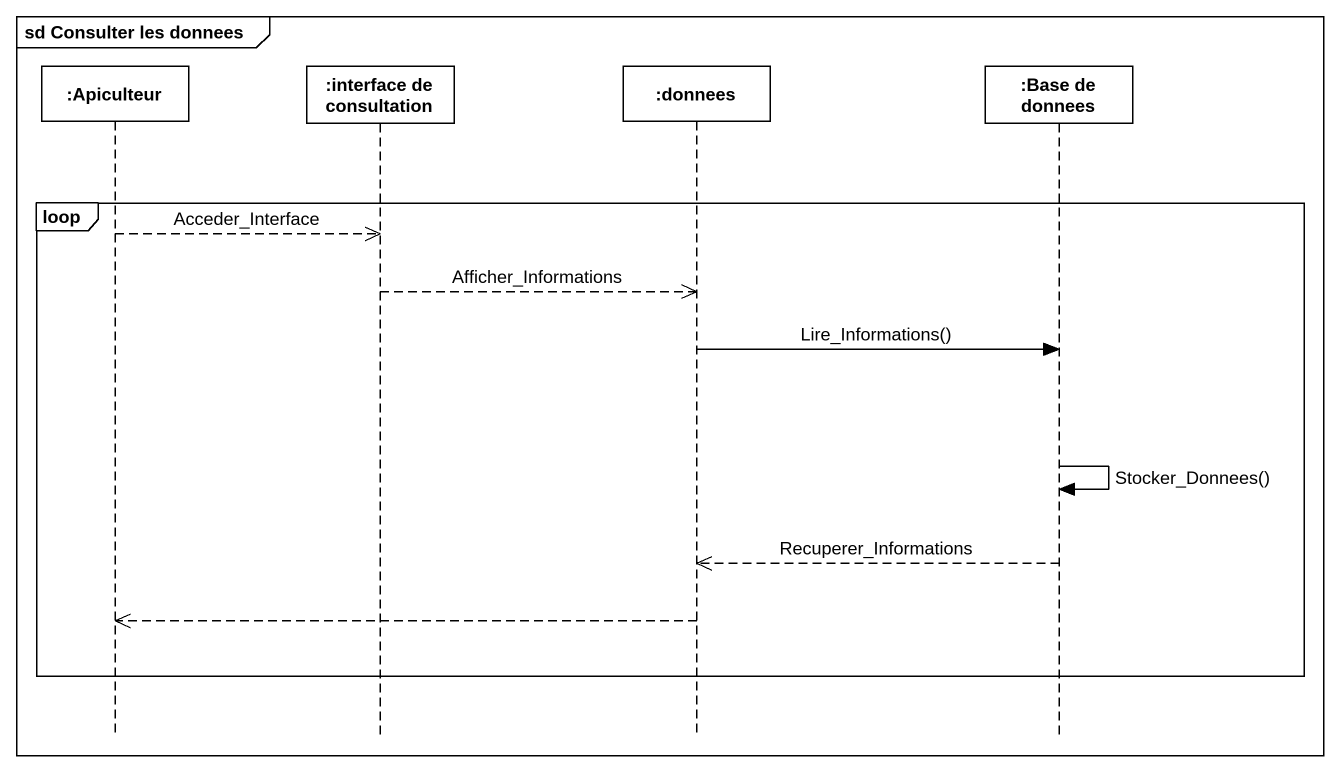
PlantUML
@startuml
mainframe sd Consulter les donnees
hide footbox
participant ":Apiculteur" as Apiculteur
participant ":interface de consultation" as interface_de_consultation
participant ":donnees" as donnees
participant ":Base de donnees" as Base_de_donnees

loop
  Apiculteur -->> interface_de_consultation : Acceder_Interface
  interface_de_consultation -->> donnees : Afficher_Informations
  donnees -> Base_de_donnees : Lire_Informations()
  Base_de_donnees -> Base_de_donnees : Stocker_Donnees()
  Base_de_donnees -->> donnees : Recuperer_Informations
  donnees -->> Apiculteur
end
@enduml
